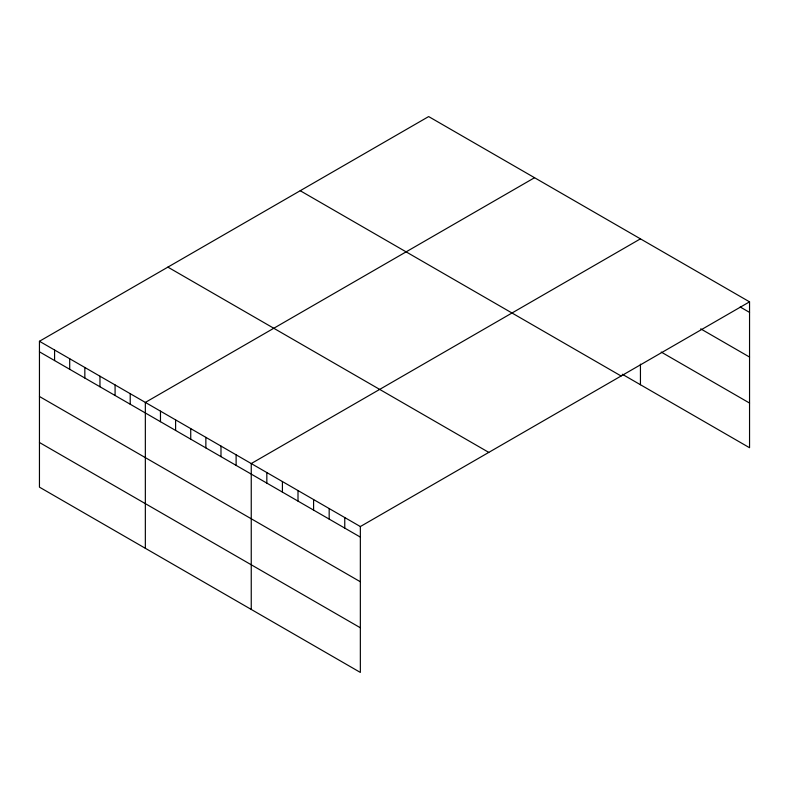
<?xml version="1.0" encoding="UTF-8"?>
<svg xmlns="http://www.w3.org/2000/svg" width="789" height="789" viewBox="0 0 789 789"><rect width="100%" height="100%" fill="white"/><g stroke="black" fill="none" stroke-linecap="round" stroke-linejoin="round"><path stroke-width="1.18" d="M749.55 301.842L360.346 526.549L360.346 672.425L39.45 487.158L39.45 341.272L428.654 116.575L749.55 301.842L749.55 447.728L622.294 374.252M534.548 177.712L145.344 402.42L145.344 548.296M640.441 238.85L251.247 463.557L251.247 609.433M740.2 307L749.55 312.395M700.711 328.855L749.55 357.052M661.231 352.072L749.55 403.061M300.214 190.721L621.111 375.998M167.889 267.126L488.786 452.393M39.45 341.272L360.346 526.549M39.45 351.825L360.346 537.102M39.45 396.492L360.346 581.759M39.45 442.501L360.346 627.768M640.441 364.123L640.441 384.736M344.763 517.545L344.763 528.097M329.171 508.55L329.171 519.103M313.588 499.545L313.588 510.098M298.005 490.551L298.005 501.104M282.413 481.546L282.413 492.109M266.83 472.552L266.83 483.105M236.118 454.819L236.118 465.372M220.989 446.081L220.989 456.644M205.86 437.353L205.86 447.905M190.731 428.614L190.731 439.167M175.602 419.886L175.602 430.439M160.473 411.148L160.473 421.701M130.215 393.681L130.215 404.234M115.086 384.943L115.086 395.496M99.966 376.215L99.966 386.768M84.837 367.477L84.837 378.03M69.708 358.748L69.708 369.301M54.579 350.01L54.579 360.563"/></g></svg>
